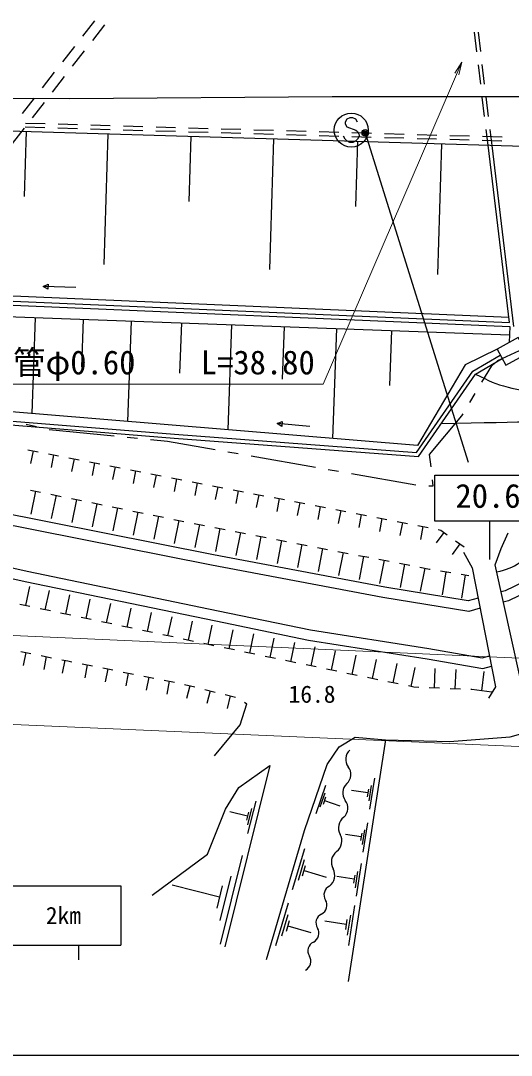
# Model space of a CAD drawing. Units: millimetres, scale not verified. Extents: x 40000 to 680000, y 20000 to 380000.
# Drawn here: x 302798 to 340356, y 205000 to 284114 of the extents above; entities that cross this region are included whole.
import ezdxf
from ezdxf.enums import TextEntityAlignment as Align

# ---------------------------------------------------------------- set-up
doc = ezdxf.new("R2010")
doc.units = ezdxf.units.MM
doc.header["$LTSCALE"] = 1000
doc.header["$PDMODE"] = 32
doc.header["$PDSIZE"] = 500
for name, color, linetype, lineweight in [('M-BGD', 7, 'Continuous', 25), ('M-BMK-ROW', 30, 'Continuous', 25), ('M-STR-HTXT', 7, 'Continuous', 13), ('M-STR-STRC', 7, 'Continuous', 25), ('M-TTL-BAND', 7, 'Continuous', 25)]:
    doc.layers.add(name, color=color, linetype=linetype, lineweight=lineweight)
doc.styles.add('ＭＳ ゴシック', font='')
doc.styles.get('ＭＳ ゴシック').set_extended_font_data('MS Gothic')

# ---------------------------------------------------------------- blocks, each defined once
blk = doc.blocks.new('open_arrow')
at = {"color": 0, "linetype": 'Continuous', "lineweight": -2}
blk.add_lwpolyline([(7.5, 1.25), (0, 0), (7.5, -1.25)], dxfattribs=at)

msp = doc.modelspace()

# ---------------------------------------------------------------- linework, layer by layer
at = {"layer": 'M-BGD'}
for p, q in [((307549, 282930), (308470, 284114)), ((308309, 282604), (309230, 283788)), ((337715, 281743), (337536, 283232)), ((338016, 281755), (337837, 283244)), ((306014, 280957), (306935, 282141)), ((306773, 280631), (307695, 281815)), ((304479, 278984), (305400, 280168)), ((338014, 279261), (337835, 280750)), ((338314, 279273), (338135, 280762)), ((305238, 278658), (306159, 279842)), ((302944, 277011), (303865, 278195)), ((303703, 276685), (304624, 277869)), ((338312, 276779), (338133, 278268)), ((338612, 276791), (338434, 278280)), ((275591, 276494), (432164, 271760)), ((303161, 276287), (304661, 276244)), ((305660, 276215), (307160, 276171)), ((308159, 276142), (309658, 276099)), ((302168, 274711), (303089, 275895)), ((303214, 275659), (303063, 270661)), ((303150, 275988), (304650, 275944)), ((305649, 275915), (307149, 275872)), ((308148, 275842), (309648, 275799)), ((309475, 275469), (309173, 265474)), ((310647, 275770), (312147, 275726)), ((310658, 276070), (312157, 276026)), ((313146, 275697), (314646, 275654)), ((313157, 275997), (314656, 275954)), ((315645, 275625), (317145, 275581)), ((315656, 275925), (317155, 275881)), ((318144, 275552), (319644, 275509)), ((318155, 275852), (319654, 275809)), ((320643, 275480), (322142, 275436)), ((320654, 275780), (322153, 275736)), ((323142, 275407), (324641, 275364)), ((323153, 275707), (324652, 275664)), ((325641, 275335), (327140, 275291)), ((325652, 275635), (327151, 275591)), ((328151, 275562), (329650, 275518)), ((330650, 275489), (332149, 275446)), ((333149, 275417), (334648, 275373)), ((335648, 275344), (337147, 275301)), ((338575, 274590), (338431, 275786)), ((338878, 274580), (338732, 275798)), ((315815, 275278), (315664, 270280)), ((322156, 275086), (321854, 265091)), ((328140, 275262), (329639, 275219)), ((328577, 274892), (328426, 269894)), ((330639, 275190), (332138, 275146)), ((333138, 275117), (334637, 275074)), ((334998, 274698), (334695, 264702)), ((335637, 275045), (337136, 275001)), ((338136, 274972), (339635, 274928)), ((338146, 275272), (339646, 275228)), ((340203, 261039), (338575, 274590)), ((340543, 260724), (338878, 274580)), ((279497, 263644), (340203, 261039)), ((281682, 263965), (340153, 261455)), ((304514, 263780), (304894, 263956)), ((307013, 263707), (304514, 263780)), ((304884, 263581), (304514, 263780)), ((304894, 263956), (304884, 263581)), ((279438, 263346), (340243, 260737)), ((279536, 262298), (340209, 260099)), ((303917, 261414), (303651, 254072)), ((307589, 261281), (307455, 257610)), ((311260, 261148), (310981, 253469)), ((315099, 261009), (314960, 257169)), ((318939, 260870), (318648, 252838)), ((322955, 260724), (322810, 256708)), ((326971, 260579), (326667, 252178)), ((331172, 260426), (331020, 256226)), ((340243, 260739), (340178, 259494)), ((322434, 253316), (322826, 253466)), ((324923, 253074), (322434, 253316)), ((322789, 253093), (322434, 253316)), ((322826, 253466), (322789, 253093)), ((303349, 251300), (304135, 251147)), ((303742, 251223), (303551, 250242)), ((304920, 250995), (305705, 250842)), ((305313, 250919), (305122, 249937)), ((306491, 250690), (307276, 250538)), ((306883, 250614), (306693, 249632)), ((308061, 250385), (308847, 250233)), ((308454, 250309), (308264, 249327)), ((309632, 250080), (310417, 249928)), ((310025, 250004), (309834, 249022)), ((311203, 249776), (311988, 249623)), ((311595, 249699), (311405, 248718)), ((312773, 249471), (313559, 249318)), ((313166, 249395), (312976, 248413)), ((314344, 249166), (315129, 249013)), ((314737, 249090), (314546, 248108)), ((315915, 248861), (316700, 248709)), ((316308, 248785), (316117, 247803)), ((317486, 248556), (318271, 248404)), ((317878, 248480), (317688, 247498)), ((303543, 248222), (304327, 248062)), ((303935, 248142), (303575, 246378)), ((305111, 247902), (305894, 247742)), ((305503, 247822), (305142, 246058)), ((319056, 248251), (319842, 248099)), ((319449, 248175), (319258, 247194)), ((320627, 247947), (321412, 247794)), ((321020, 247870), (320829, 246889)), ((322198, 247642), (322983, 247489)), ((306678, 247582), (307462, 247421)), ((307070, 247502), (306710, 245738)), ((308246, 247261), (309030, 247101)), ((308638, 247181), (308277, 245418)), ((309813, 246941), (310597, 246781)), ((310205, 246861), (309845, 245097)), ((322590, 247566), (322400, 246584)), ((323768, 247337), (324554, 247185)), ((324161, 247261), (323970, 246279)), ((325339, 247032), (326124, 246880)), ((325732, 246956), (325541, 245974)), ((311381, 246621), (312165, 246461)), ((311773, 246541), (311413, 244777)), ((312949, 246301), (313733, 246140)), ((313341, 246220), (312980, 244457)), ((326910, 246727), (327695, 246575)), ((327302, 246651), (327112, 245669)), ((328480, 246422), (329266, 246270)), ((328873, 246346), (328683, 245365)), ((330051, 246118), (330836, 245965)), ((314516, 245980), (315300, 245820)), ((314908, 245900), (314548, 244137)), ((316085, 245664), (316870, 245512)), ((316478, 245588), (316135, 243821)), ((317656, 245360), (318441, 245208)), ((318048, 245284), (317706, 243517)), ((330444, 246041), (330253, 245060)), ((331622, 245813), (332407, 245660)), ((332014, 245737), (331824, 244755)), ((333192, 245508), (333978, 245356)), ((333585, 245432), (333395, 244450)), ((319226, 245056), (320012, 244904)), ((319619, 244980), (319277, 243213)), ((320797, 244752), (321583, 244600)), ((321190, 244676), (320848, 242909)), ((335200, 244989), (334613, 244179)), ((334763, 245203), (334956, 245166)), ((334956, 245166), (335445, 244811)), ((339570, 243759), (340114, 244952)), ((322368, 244448), (323154, 244296)), ((322761, 244372), (322419, 242604)), ((323939, 244143), (324724, 243991)), ((324332, 244067), (323989, 242300)), ((325510, 243839), (326295, 243687)), ((325902, 243763), (325560, 241996)), ((336416, 244107), (335830, 243298)), ((336093, 244342), (336740, 243873)), ((327081, 243535), (327866, 243383)), ((327473, 243459), (327131, 241692)), ((328651, 243231), (329437, 243079)), ((329044, 243155), (328702, 241388)), ((330222, 242927), (331008, 242775)), ((330615, 242851), (330273, 241083)), ((331793, 242622), (332578, 242470)), ((332186, 242546), (331843, 240779)), ((333364, 242318), (334082, 242179)), ((333723, 242249), (333381, 240482)), ((334082, 242179), (334150, 242168)), ((334940, 242043), (335730, 241917)), ((335335, 241980), (335052, 240202)), ((336520, 241791), (337106, 241698)), ((336813, 241745), (336530, 239967)), ((303183, 239386), (303495, 240853)), ((304682, 239067), (304994, 240534)), ((306247, 238734), (306559, 240202)), ((307812, 238402), (308124, 239869)), ((302859, 239455), (302726, 239484)), ((303508, 239317), (302859, 239455)), ((305073, 238984), (304291, 239150)), ((309377, 238069), (309689, 239536)), ((310942, 237736), (311254, 239203)), ((306638, 238651), (305856, 238818)), ((308203, 238318), (307421, 238485)), ((309768, 237985), (308986, 238152)), ((312507, 237403), (312819, 238870)), ((314072, 237070), (314384, 238537)), ((315637, 236737), (315949, 238204)), ((311333, 237653), (310551, 237819)), ((312898, 237320), (312116, 237486)), ((317142, 236417), (317454, 237884)), ((318768, 236077), (319074, 237546)), ((314463, 236987), (313681, 237153)), ((316028, 236654), (315246, 236820)), ((320335, 235751), (320640, 237219)), ((321901, 235425), (322207, 236893)), ((323467, 235099), (323773, 236567)), ((302799, 235872), (303583, 235716)), ((303191, 235794), (302997, 234813)), ((317472, 236347), (316811, 236488)), ((317593, 236322), (317472, 236347)), ((319160, 235996), (318377, 236159)), ((320726, 235669), (319943, 235832)), ((325034, 234773), (325337, 236243)), ((326601, 234451), (326904, 235920)), ((304368, 235561), (305153, 235405)), ((304760, 235483), (304566, 234502)), ((305938, 235250), (306396, 235159)), ((306167, 235204), (305972, 234223)), ((306396, 235159), (306722, 235093)), ((322293, 235343), (321509, 235506)), ((323859, 235017), (323076, 235180)), ((328168, 234128), (328471, 235597)), ((329735, 233805), (330038, 235274)), ((307507, 234936), (308291, 234779)), ((307899, 234858), (307702, 233877)), ((309075, 234622), (309860, 234465)), ((309468, 234543), (309271, 233563)), ((310644, 234308), (311429, 234150)), ((311036, 234229), (310840, 233248)), ((325426, 234693), (324642, 234854)), ((326993, 234370), (326209, 234531)), ((328560, 234047), (327776, 234208)), ((331302, 233482), (331605, 234951)), ((332691, 233196), (332994, 234665)), ((334467, 233085), (334532, 234583)), ((336066, 233016), (336130, 234514)), ((338088, 232866), (338274, 234354)), ((312213, 233993), (312997, 233836)), ((312605, 233915), (312409, 232934)), ((313782, 233679), (314566, 233522)), ((314174, 233600), (313978, 232620)), ((330127, 233724), (329344, 233886)), ((331694, 233401), (330911, 233563)), ((315349, 233359), (316126, 233166)), ((315738, 233263), (315497, 232292)), ((316902, 232974), (317679, 232781)), ((317291, 232877), (317050, 231907)), ((332905, 233152), (332478, 233240)), ((333268, 233136), (332905, 233152)), ((334867, 233068), (334068, 233102)), ((336465, 232999), (335666, 233033)), ((337323, 232962), (337265, 232964)), ((338853, 232770), (337323, 232962)), ((318455, 232588), (319232, 232396)), ((318843, 232492), (318603, 231521)), ((319920, 231992), (320116, 231871)), ((330736, 229116), (327855, 210645)), ((321875, 227160), (318437, 213282)), ((325405, 223501), (326147, 225664)), ((329626, 225631), (329441, 224447)), ((329876, 226198), (329507, 223830)), ((325735, 223993), (326106, 225074)), ((325972, 224213), (326157, 224754)), ((329376, 225063), (328113, 225260)), ((329422, 225359), (329329, 224767)), ((320790, 224445), (320173, 221952)), ((326064, 224484), (327218, 224088)), ((320149, 223280), (318820, 223610)), ((320226, 223592), (320072, 222969)), ((320470, 223862), (320161, 222616)), ((329344, 222786), (328992, 220531)), ((328867, 221705), (327664, 221893)), ((328911, 221987), (328823, 221423)), ((329105, 222246), (328930, 221118)), ((323610, 217679), (324543, 220822)), ((319756, 220270), (318077, 213490)), ((324053, 218402), (324519, 219974)), ((324379, 218733), (324612, 219519)), ((328857, 219664), (328467, 217166)), ((318884, 218687), (318045, 215297)), ((324496, 219126), (326172, 218628)), ((328329, 218467), (326997, 218675)), ((328378, 218779), (328280, 218155)), ((328593, 219066), (328398, 217817)), ((318013, 217104), (314397, 218000)), ((318223, 217951), (317803, 216256)), ((322338, 213396), (323307, 216660)), ((328357, 216461), (327879, 213397)), ((322798, 214147), (323282, 215779)), ((323137, 214491), (323379, 215307)), ((327710, 214993), (326076, 215248)), ((327769, 215376), (327650, 214610)), ((328033, 215727), (327794, 214195)), ((323258, 214899), (324998, 214382))]:
    msp.add_line(p, q, dxfattribs=at)
for points in [[(463834, 273713), (446874, 273737), (428357, 273745), (415907, 274565), (400733, 275467), (383460, 276997), (375437, 277646), (369209, 278271), (358298, 278294), (326646, 278289), (306549, 278140), (283214, 278182), (259661, 278383), (254658, 278348)], [(333176, 251642), (299598, 254406), (291773, 259912), (279700, 259598)], [(339263, 258988), (336830, 257809), (333176, 251642)], [(278683, 257120), (290568, 257488), (298876, 253456), (314548, 252187), (333259, 250787), (337608, 257096), (339658, 258274)], [(278738, 257401), (290632, 257790), (298956, 253751), (314572, 252486), (333109, 251099), (337399, 257322), (339513, 258537)], [(337808, 239966), (337059, 239765), (330662, 240790), (317546, 243265), (300714, 246604), (294449, 248054), (281862, 250072), (278275, 250366), (271491, 247983), (266324, 245681), (266147, 245575)], [(459455, 232461), (440284, 233415), (426367, 234817), (416541, 235943), (413624, 236506), (411325, 237323), (405340, 239336), (402294, 240449), (397013, 242728), (390316, 245321), (385792, 246866), (379515, 248443), (372271, 249962), (364699, 250598), (357505, 250104), (354798, 249407), (351309, 247810), (348881, 246253), (344894, 243346), (343475, 242255), (339872, 240518), (339567, 240436)], [(337962, 239179), (337101, 238948), (330524, 240002), (317394, 242479), (300546, 245821), (294296, 247268), (281765, 249277), (278380, 249555), (271787, 247239), (266694, 244970), (266683, 244963)], [(459415, 231662), (440224, 232617), (426281, 234022), (416420, 235152), (413413, 235732), (411063, 236567), (405075, 238581), (401998, 239705), (396710, 241987), (390043, 244569), (385565, 246098), (379335, 247664), (372155, 249169), (364693, 249795), (357633, 249311), (355066, 248650), (351693, 247106), (349333, 245592), (345374, 242706), (343897, 241571), (340151, 239764), (339740, 239654)], [(269279, 241950), (272627, 243580), (276016, 244507), (279140, 245317), (282657, 245323), (286412, 245288), (291769, 244589), (303304, 242026), (317906, 238994), (324971, 237530), (334046, 236107), (338135, 235401), (338672, 235543)], [(269691, 241260), (272910, 242828), (276222, 243734), (279243, 244517), (282654, 244523), (286356, 244489), (291630, 243800), (303136, 241243), (317744, 238211), (324828, 236743), (333916, 235317), (338171, 234583), (338826, 234756)], [(341862, 232854), (341023, 233860), (339109, 242503), (339570, 243759)], [(336686, 243466), (337354, 242288), (339134, 233178), (338604, 232316)], [(317639, 227901), (319600, 230261), (320116, 231871)], [(327170, 228587), (328399, 229315), (330736, 229116), (335623, 229008), (340261, 229352), (342881, 230086), (345352, 231376)], [(321606, 212337), (324534, 222194), (326261, 227231), (327170, 228587)], [(312867, 217248), (317088, 220383), (318478, 223822), (319501, 225485), (321875, 227160)]]:
    msp.add_lwpolyline(points, dxfattribs=at)
msp.add_lwpolyline([(339933, 257777), (341560, 258677), (340890, 259888), (339263, 258988)], close=True, dxfattribs=at)
for centre, radius, start, end in [((328631, 227639), 955, 132.49505, 217.33621), ((327113, 226481), 955, 312.49505, 37.33621), ((328403, 225073), 955, 132.49505, 217.33621), ((326885, 223914), 955, 312.49505, 37.33621), ((328157, 222393), 1030, 127.49872, 209.05566), ((326356, 221393), 1030, 307.49872, 29.05566), ((327610, 219759), 1030, 127.49872, 209.05566), ((325809, 218759), 1030, 307.49872, 29.05566), ((326759, 217269), 746, 115.65211, 212.31178), ((325498, 216472), 746, 295.65211, 32.31178), ((326144, 215127), 746, 115.65211, 212.31178), ((324883, 214329), 746, 295.65211, 32.31178), ((325529, 212985), 746, 115.65211, 212.31178), ((324268, 212187), 746, 295.65211, 32.31178)]:
    msp.add_arc(centre, radius, start, end, dxfattribs=at)
for points, knots in [([(337608, 257096), (338713, 256555), (339092, 256343), (340117, 256087), (340913, 255889), (341374, 255824), (342192, 255767), (348095, 255353), (351425, 255678), (357340, 255512), (360879, 255412), (362866, 255383), (366395, 255102), (369011, 254894), (370474, 254709), (373062, 254277), (383279, 252573), (388715, 250252), (398795, 247866), (402781, 246922), (404999, 246315), (409022, 245537), (411849, 244990), (413513, 245128), (416315, 244464), (419646, 243674), (421331, 242603), (424637, 241716), (429377, 240445), (432013, 239437), (436900, 238978), (438974, 238784), (440154, 238948), (442233, 239082), (444011, 239196), (445018, 239302), (446746, 239733), (448099, 240070), (448600, 240238), (450143, 240830)], [0, 0, 0, 0, 1, 1, 1, 2, 2, 2, 3, 3, 3, 4, 4, 4, 5, 5, 5, 6, 6, 6, 7, 7, 7, 8, 8, 8, 9, 9, 9, 10, 10, 10, 11, 11, 11, 12, 12, 12, 13, 13, 13, 13]), ([(335002, 253316), (341637, 253442), (343346, 253466), (348691, 253660), (353000, 253816), (355409, 254229), (359720, 254145), (365650, 254030), (368972, 253566), (374826, 252616), (379730, 251820), (382344, 250728), (387123, 249372), (395091, 247110), (399412, 245365), (407379, 243101), (413921, 241243), (417504, 239779), (424208, 238636), (431019, 237475), (434869, 236867), (441770, 236508), (443898, 236397), (445093, 236631), (447221, 236746), (447629, 236768), (447971, 236781), (448295, 236795)], [0, 0, 0, 0, 1, 1, 1, 2, 2, 2, 3, 3, 3, 4, 4, 4, 5, 5, 5, 6, 6, 6, 7, 7, 7, 8, 8, 8, 9, 9, 9, 9]), ([(339229, 241959), (340020, 242137), (340410, 242277), (341033, 242720), (341897, 243335), (341936, 244106), (342534, 244982), (343249, 246031), (343430, 246819), (344390, 247650), (345580, 248680), (346352, 249184), (347806, 249786), (350742, 251003), (352524, 251461), (355679, 251840), (359083, 252249), (361028, 251879), (364455, 251793), (366551, 251740), (367729, 251729), (369814, 251517), (372951, 251197), (374077, 250852), (377735, 249955)], [0, 0, 0, 0, 1, 1, 1, 2, 2, 2, 3, 3, 3, 4, 4, 4, 5, 5, 5, 6, 6, 6, 7, 7, 7, 8, 8, 8, 8])]:
    msp.add_open_spline(points, degree=3, knots=knots, dxfattribs=at)
at = {"layer": 'M-BMK-ROW'}
for p, q in [((339331, 258127), (341980, 259341)), ((338851, 257716), (339331, 258127)), ((338106, 256467), (338851, 257716)), ((337183, 254922), (337593, 255609)), ((336568, 253891), (336670, 254063)), ((303223, 253260), (304001, 253073)), ((334100, 250941), (336568, 253891)), ((304977, 252863), (309953, 252375)), ((310949, 252277), (311745, 252199)), ((312740, 252101), (314034, 251974)), ((314034, 251974), (317678, 251331)), ((318662, 251158), (319450, 251019)), ((320435, 250845), (325359, 249977)), ((334213, 249994), (334100, 250941)), ((326344, 249803), (327132, 249664)), ((328117, 249490), (333041, 248622)), ((334035, 248557), (334384, 248552)), ((334384, 248552), (334330, 249001))]:
    msp.add_line(p, q, dxfattribs=at)
at = {"layer": 'M-STR-HTXT'}
for p, q in [((566978, 225249), (69467, 247502)), ((506673, 221329), (69502, 240520))]:
    msp.add_line(p, q, dxfattribs=at)
msp.add_lwpolyline([(336579, 280949), (325949, 256319), (292199, 256319)], dxfattribs=at)
at = {"layer": 'M-STR-STRC'}
for p, q in [((327752, 276580), (327634, 276344)), ((327634, 276344), (327634, 276226)), ((327634, 276226), (327752, 275989)), ((327988, 276698), (327752, 276580)), ((328225, 276698), (327988, 276698)), ((328461, 276580), (328225, 276698)), ((328579, 276344), (328461, 276580)), ((327752, 275989), (328461, 275753)), ((328461, 275753), (328579, 275635)), ((328579, 275635), (328697, 275398)), ((328697, 275398), (328697, 275280)), ((329162, 275533), (337049, 250367)), ((327634, 275044), (327515, 275280)), ((327752, 274926), (327634, 275044)), ((327988, 274807), (327752, 274926)), ((328225, 274807), (327988, 274807)), ((328461, 274926), (328225, 274807)), ((328579, 275044), (328461, 274926)), ((328697, 275280), (328579, 275044)), ((334490, 249352), (342890, 249352)), ((334490, 245852), (334490, 249352)), ((342890, 245852), (334490, 245852)), ((338690, 245852), (338690, 242920)), ((289043, 217954), (310462, 217954)), ((310462, 217954), (310462, 213433)), ((289043, 213433), (310462, 213433)), ((307224, 213433), (307224, 212290))]:
    msp.add_line(p, q, dxfattribs=at)
for centre, radius in [((328106, 275753), 1300), ((329162, 275533), 150), ((329162, 275533), 120), ((329162, 275533), 90), ((329162, 275533), 60), ((329162, 275533), 30)]:
    msp.add_circle(centre, radius, dxfattribs=at)
msp.add_point((329162, 275533), dxfattribs=at)
at = {"layer": 'M-TTL-BAND'}
msp.add_line((40000, 205000), (579000, 205000), dxfattribs=at)

# ---------------------------------------------------------------- block references
at = {"layer": 'M-STR-HTXT', "xscale": 133, "yscale": 133, "rotation": 246.7}
msp.add_blockref('open_arrow', (336579, 280949), dxfattribs=at)

# ---------------------------------------------------------------- texts
at = {"layer": 'M-BGD', "style": 'ＭＳ ゴシック'}
msp.add_text('16.8', height=1320, dxfattribs=at).set_placement((323305, 231561), align=Align.BOTTOM_LEFT)
at = {"layer": 'M-STR-HTXT', "style": 'ＭＳ ゴシック'}
msp.add_text('ヒューム管φ0.60\u3000\u3000L=38.80', height=1833, dxfattribs=at).set_placement((292199, 256519), align=Align.BOTTOM_LEFT)
at = {"layer": 'M-STR-STRC', "style": 'ＭＳ ゴシック'}
msp.add_text('20.6', height=1833, dxfattribs=at).set_placement((336077, 246315), align=Align.BOTTOM_LEFT)
msp.add_text('2km', height=1320, dxfattribs=at).set_placement((306070, 215694), align=Align.MIDDLE_CENTER)

doc.saveas('drawing.dxf')
